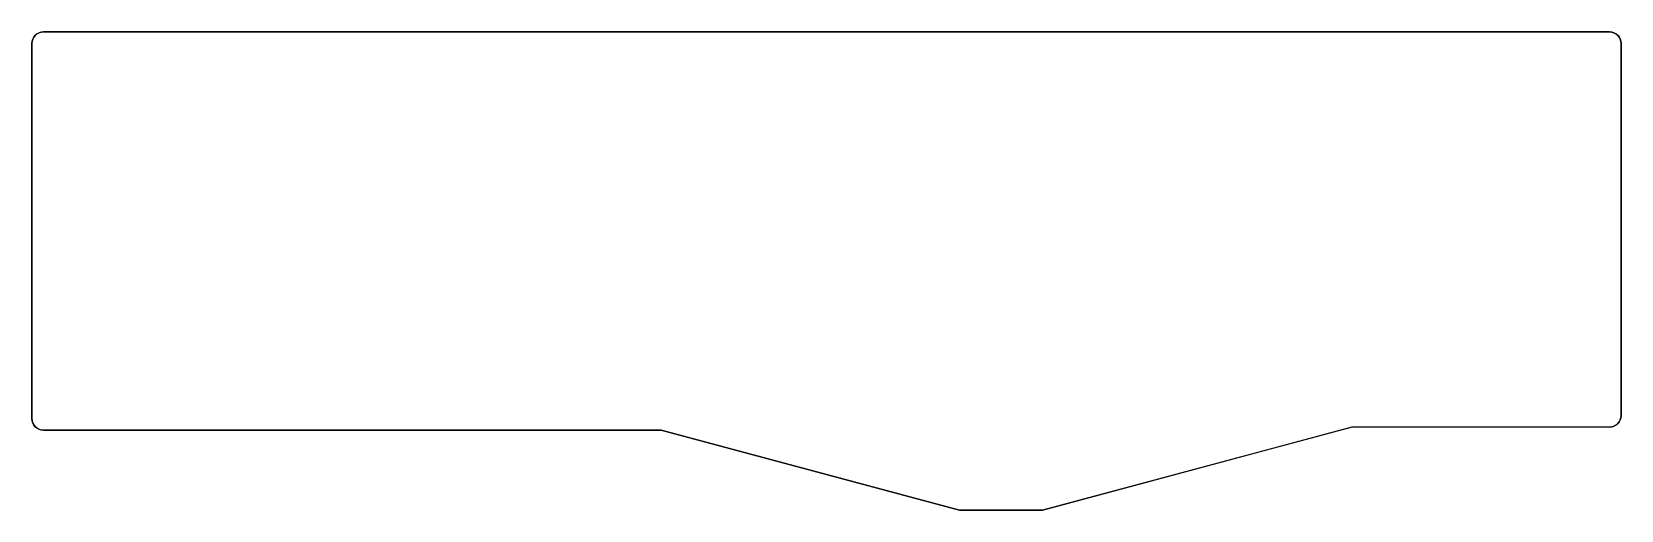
# Model space of a CAD drawing. Extents: x -26.2 to -7.3, y -7.8 to -2.2.
import ezdxf

# ---------------------------------------------------------------- set-up
doc = ezdxf.new("R2010")
doc.units = 0
doc.header["$MEASUREMENT"] = 0
doc.layers.add('BLACK', color=7, linetype='CONTINUOUS')

msp = doc.modelspace()

# ---------------------------------------------------------------- linework, layer by layer
at = {"layer": 'BLACK', "linetype": 'CONTINUOUS'}
for p, q in [((-26.2193, -2.26754), (-26.2115, -2.24181)), ((-26.2096, -2.24247), (-26.2174, -2.26802)), ((-26.2115, -2.2418), (-26.2114, -2.24171)), ((-26.2115, -2.24181), (-26.2115, -2.2418)), ((-26.2114, -2.24163), (-26.1987, -2.21791)), ((-26.2114, -2.24171), (-26.2114, -2.24163)), ((-26.197, -2.21892), (-26.2096, -2.24247)), ((-26.1987, -2.21782), (-26.1986, -2.21775)), ((-26.1987, -2.21789), (-26.1987, -2.21782)), ((-26.1987, -2.21791), (-26.1987, -2.21789)), ((-26.1986, -2.21775), (-26.1816, -2.19693)), ((-26.1801, -2.19825), (-26.197, -2.21892)), ((-26.1816, -2.19692), (-26.1815, -2.19686)), ((-26.1816, -2.19693), (-26.1816, -2.19692)), ((-26.1816, -2.19693), (-26.1816, -2.19693)), ((-26.1816, -2.19693), (-26.1816, -2.19693)), ((-26.1815, -2.1968), (-26.1607, -2.17968)), ((-26.1815, -2.19686), (-26.1815, -2.1968)), ((-26.1595, -2.18126), (-26.1801, -2.19825)), ((-26.1607, -2.17968), (-26.1606, -2.17963)), ((-26.1607, -2.17968), (-26.1607, -2.17968)), ((-26.1607, -2.17968), (-26.1607, -2.17968)), ((-26.1607, -2.17968), (-26.1607, -2.17968)), ((-26.1606, -2.17958), (-26.1369, -2.16682)), ((-26.1606, -2.17963), (-26.1606, -2.17958)), ((-26.136, -2.1686), (-26.1595, -2.18126)), ((-26.1369, -2.16681), (-26.1368, -2.16678)), ((-26.1369, -2.16682), (-26.1369, -2.16681)), ((-26.1368, -2.16678), (-26.1367, -2.16675)), ((-26.1367, -2.16675), (-26.111, -2.15883)), ((-26.1105, -2.16074), (-26.136, -2.1686)), ((-26.111, -2.15883), (-26.1109, -2.15881)), ((-26.111, -2.15883), (-26.111, -2.15883)), ((-26.1109, -2.15881), (-26.1108, -2.15879)), ((-26.1108, -2.15879), (-26.0841, -2.15602)), ((-26.0839, -2.15799), (-26.1105, -2.16074)), ((-26.0841, -2.15602), (-26.084, -2.15602)), ((-26.084, -2.15602), (-26.084, -2.15602)), ((-26.084, -2.15602), (-26.084, -2.15602)), ((-26.084, -2.15602), (-26.0833, -2.15602)), ((-26.0832, -2.15798), (-26.0839, -2.15799)), ((-26.0833, -2.15602), (-26.0833, -2.15602)), ((-26.0833, -2.15602), (-11.2077, -2.15602)), ((-11.2077, -2.15798), (-26.0832, -2.15798)), ((-11.2077, -2.15602), (-7.487, -2.15602)), ((-7.48709, -2.15798), (-11.2077, -2.15798)), ((-11.2077, -2.15798), (-11.2077, -2.15798)), ((-7.46047, -2.16055), (-7.48709, -2.15798)), ((-7.487, -2.15602), (-7.48695, -2.15602)), ((-7.48695, -2.15602), (-7.48695, -2.15602)), ((-7.48695, -2.15602), (-7.46018, -2.1586)), ((-7.43489, -2.16822), (-7.46047, -2.16055)), ((-7.46018, -2.1586), (-7.46017, -2.1586)), ((-7.46017, -2.1586), (-7.46008, -2.15862)), ((-7.46008, -2.15862), (-7.46, -2.15863)), ((-7.46, -2.15863), (-7.43424, -2.16636)), ((-7.4113, -2.18071), (-7.43489, -2.16822)), ((-7.43424, -2.16636), (-7.43422, -2.16636)), ((-7.43422, -2.16636), (-7.43414, -2.1664)), ((-7.43414, -2.1664), (-7.43406, -2.16643)), ((-7.43406, -2.16643), (-7.41029, -2.17901)), ((-7.39057, -2.19755), (-7.4113, -2.18071)), ((-7.41029, -2.17901), (-7.41028, -2.17902)), ((-7.41028, -2.17902), (-7.4102, -2.17907)), ((-7.4102, -2.17907), (-7.41013, -2.17912)), ((-7.41013, -2.17912), (-7.38926, -2.19608)), ((-7.37352, -2.21809), (-7.39057, -2.19755)), ((-7.38926, -2.19608), (-7.38925, -2.19609)), ((-7.38925, -2.19609), (-7.38919, -2.19615)), ((-7.38919, -2.19615), (-7.38912, -2.19621)), ((-7.38912, -2.19621), (-7.37194, -2.2169)), ((-7.36078, -2.24155), (-7.37352, -2.21809)), ((-7.37194, -2.2169), (-7.37193, -2.21691)), ((-7.37193, -2.21691), (-7.37188, -2.21699)), ((-7.37188, -2.21699), (-7.37183, -2.21706)), ((-7.37183, -2.21706), (-7.359, -2.2407)), ((-7.35283, -2.26704), (-7.36078, -2.24155)), ((-7.359, -2.2407), (-7.35899, -2.24071)), ((-7.35899, -2.24071), (-7.35896, -2.24079)), ((-7.35896, -2.24079), (-7.35893, -2.24087)), ((-7.35893, -2.24087), (-7.35093, -2.26655)), ((-26.222, -2.29449), (-26.2193, -2.26773)), ((-26.222, -2.29454), (-26.222, -2.29449)), ((-26.222, -2.29449), (-26.222, -2.29449)), ((-26.222, -6.74505), (-26.222, -2.29454)), ((-26.2174, -2.26802), (-26.22, -2.29464)), ((-26.22, -2.29464), (-26.22, -6.745)), ((-26.2193, -2.26763), (-26.2193, -2.26754)), ((-26.2193, -2.26772), (-26.2193, -2.26763)), ((-26.2193, -2.26773), (-26.2193, -2.26772)), ((-7.34999, -2.29364), (-7.35283, -2.26704)), ((-7.35093, -2.26655), (-7.35092, -2.26656)), ((-7.35092, -2.26656), (-7.3509, -2.26665)), ((-7.3509, -2.26665), (-7.35089, -2.26674)), ((-7.35089, -2.26674), (-7.34803, -2.29348)), ((-7.34998, -2.295), (-7.34999, -2.29364)), ((-7.34998, -6.70816), (-7.34998, -2.295)), ((-7.34803, -2.29348), (-7.34803, -2.29349)), ((-7.34803, -2.29349), (-7.34803, -2.29353)), ((-7.34803, -2.29353), (-7.34802, -2.29358)), ((-7.34802, -2.29358), (-7.34802, -2.29495)), ((-7.34802, -2.29495), (-7.34802, -2.29495)), ((-7.34802, -2.29495), (-7.34802, -2.29499)), ((-7.34802, -2.29499), (-7.34802, -2.295)), ((-7.34802, -2.295), (-7.34802, -2.295)), ((-7.34802, -2.295), (-7.34802, -6.70825)), ((-26.222, -6.74617), (-26.222, -6.74505)), ((-26.222, -6.74505), (-26.222, -6.74505)), ((-26.222, -6.74621), (-26.222, -6.74617)), ((-26.222, -6.74626), (-26.222, -6.74621)), ((-26.222, -6.74627), (-26.222, -6.74626)), ((-26.2192, -6.77306), (-26.222, -6.74627)), ((-26.22, -6.745), (-26.22, -6.745)), ((-26.22, -6.745), (-26.22, -6.74612)), ((-26.22, -6.74612), (-26.2172, -6.77275)), ((-26.2191, -6.77314), (-26.2192, -6.77306)), ((-26.2191, -6.77323), (-26.2191, -6.77314)), ((-26.2191, -6.77324), (-26.2191, -6.77323)), ((-26.2112, -6.79897), (-26.2191, -6.77324)), ((-26.2172, -6.77275), (-26.2093, -6.7983)), ((-7.38972, -6.8046), (-7.37285, -6.78391)), ((-7.37126, -6.78508), (-7.38826, -6.80592)), ((-7.37285, -6.78391), (-7.36031, -6.76034)), ((-7.37121, -6.78501), (-7.37126, -6.78508)), ((-7.37116, -6.78493), (-7.37121, -6.78501)), ((-7.37115, -6.78492), (-7.37116, -6.78493)), ((-7.35853, -6.76118), (-7.37115, -6.78492)), ((-7.36031, -6.76034), (-7.35259, -6.73478)), ((-7.35849, -6.76109), (-7.35853, -6.76118)), ((-7.35846, -6.76101), (-7.35849, -6.76109)), ((-7.35845, -6.761), (-7.35846, -6.76101)), ((-7.35068, -6.73525), (-7.35845, -6.761)), ((-7.35259, -6.73478), (-7.34998, -6.70816)), ((-7.35066, -6.73517), (-7.35068, -6.73525)), ((-7.35065, -6.73508), (-7.35066, -6.73517)), ((-7.35064, -6.73507), (-7.35065, -6.73508)), ((-7.34802, -6.7083), (-7.35064, -6.73507)), ((-7.34802, -6.70825), (-7.34802, -6.7083)), ((-7.34802, -6.7083), (-7.34802, -6.7083)), ((-26.2111, -6.79905), (-26.2112, -6.79897)), ((-26.2111, -6.79914), (-26.2111, -6.79905)), ((-26.2111, -6.79915), (-26.2111, -6.79914)), ((-26.1983, -6.82284), (-26.2111, -6.79915)), ((-26.2093, -6.7983), (-26.1966, -6.82182)), ((-26.1982, -6.82292), (-26.1983, -6.82284)), ((-26.1982, -6.82299), (-26.1982, -6.82292)), ((-26.1982, -6.823), (-26.1982, -6.82299)), ((-26.181, -6.84375), (-26.1982, -6.823)), ((-26.1966, -6.82182), (-26.1795, -6.84242)), ((-26.1809, -6.84382), (-26.181, -6.84375)), ((-26.1809, -6.84388), (-26.1809, -6.84382)), ((-26.1809, -6.84389), (-26.1809, -6.84388)), ((-26.16, -6.86091), (-26.1809, -6.84389)), ((-26.1795, -6.84242), (-26.1588, -6.85932)), ((-26.1599, -6.86096), (-26.16, -6.86091)), ((-26.1598, -6.86101), (-26.1599, -6.86096)), ((-26.1598, -6.86102), (-26.1598, -6.86101)), ((-26.136, -6.87366), (-26.1598, -6.86102)), ((-26.1588, -6.85932), (-26.1352, -6.87188)), ((-26.136, -6.8737), (-26.136, -6.87366)), ((-26.1359, -6.87373), (-26.136, -6.8737)), ((-26.1101, -6.88152), (-26.1359, -6.87373)), ((-26.1359, -6.87373), (-26.1359, -6.87373)), ((-26.1352, -6.87188), (-26.1096, -6.87961)), ((-26.11, -6.88154), (-26.1101, -6.88152)), ((-26.1099, -6.88155), (-26.11, -6.88154)), ((-26.1099, -6.88156), (-26.1099, -6.88155)), ((-26.0831, -6.88418), (-26.1099, -6.88156)), ((-26.1096, -6.87961), (-26.083, -6.88222)), ((-26.083, -6.88419), (-26.0831, -6.88418)), ((-26.0831, -6.88418), (-26.0831, -6.88418)), ((-26.083, -6.88222), (-18.749, -6.88202)), ((-18.7491, -6.88398), (-26.083, -6.88419)), ((-15.2053, -7.8329), (-18.7491, -6.88398)), ((-18.749, -6.88202), (-18.7489, -6.88201)), ((-18.7489, -6.88201), (-18.7489, -6.88202)), ((-18.7489, -6.88202), (-18.7488, -6.88203)), ((-18.7488, -6.88203), (-18.7487, -6.88205)), ((-18.7487, -6.88205), (-15.2049, -7.83097)), ((-14.2211, -7.83097), (-10.5433, -6.84505)), ((-10.5429, -6.84698), (-14.2207, -7.8329)), ((-10.5433, -6.84505), (-10.5432, -6.84503)), ((-10.5432, -6.84503), (-10.5431, -6.84502)), ((-10.5431, -6.84502), (-10.5431, -6.84501)), ((-10.5431, -6.84501), (-10.543, -6.84502)), ((-10.543, -6.84502), (-7.4868, -6.84502)), ((-7.48675, -6.84698), (-10.5429, -6.84698)), ((-7.4868, -6.84502), (-7.48589, -6.84501)), ((-7.48583, -6.84698), (-7.48675, -6.84698)), ((-7.48675, -6.84698), (-7.48675, -6.84698)), ((-7.48589, -6.84501), (-7.45929, -6.84222)), ((-7.48579, -6.84698), (-7.48583, -6.84698)), ((-7.48574, -6.84698), (-7.48579, -6.84698)), ((-7.48573, -6.84698), (-7.48574, -6.84698)), ((-7.45898, -6.84416), (-7.48573, -6.84698)), ((-7.45929, -6.84222), (-7.43378, -6.83432)), ((-7.4589, -6.84415), (-7.45898, -6.84416)), ((-7.45881, -6.84413), (-7.4589, -6.84415)), ((-7.4588, -6.84413), (-7.45881, -6.84413)), ((-7.43311, -6.83617), (-7.4588, -6.84413)), ((-7.43378, -6.83432), (-7.41029, -6.82162)), ((-7.43303, -6.83614), (-7.43311, -6.83617)), ((-7.43294, -6.83611), (-7.43303, -6.83614)), ((-7.43293, -6.8361), (-7.43294, -6.83611)), ((-7.40927, -6.82331), (-7.43293, -6.8361)), ((-7.41029, -6.82162), (-7.38972, -6.8046)), ((-7.4092, -6.82326), (-7.40927, -6.82331)), ((-7.40912, -6.82321), (-7.4092, -6.82326)), ((-7.40911, -6.8232), (-7.40912, -6.82321)), ((-7.38839, -6.80606), (-7.40911, -6.8232)), ((-7.38833, -6.806), (-7.38839, -6.80606)), ((-7.38827, -6.80593), (-7.38833, -6.806)), ((-7.38826, -6.80592), (-7.38827, -6.80593)), ((-15.2052, -7.83292), (-15.2053, -7.8329)), ((-15.2051, -7.83293), (-15.2052, -7.83292)), ((-15.2051, -7.83294), (-15.2051, -7.83293)), ((-15.205, -7.83294), (-15.2051, -7.83294)), ((-14.221, -7.83294), (-15.205, -7.83294)), ((-15.2049, -7.83097), (-14.2211, -7.83097)), ((-14.2209, -7.83294), (-14.221, -7.83294)), ((-14.2208, -7.83292), (-14.2209, -7.83293)), ((-14.2209, -7.83293), (-14.2209, -7.83294)), ((-14.2207, -7.8329), (-14.2208, -7.83292))]:
    msp.add_line(p, q, dxfattribs=at)

doc.saveas('drawing.dxf')
